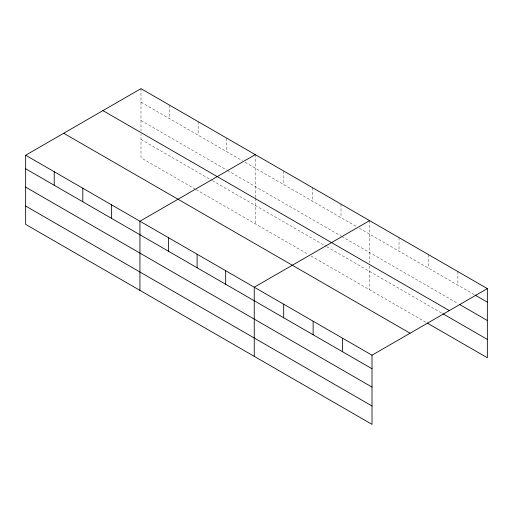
<?xml version="1.0" encoding="UTF-8"?>
<svg xmlns="http://www.w3.org/2000/svg" width="513" height="513" viewBox="0 0 513 513"><rect width="100%" height="100%" fill="white"/><g stroke="black" fill="none" stroke-linecap="round" stroke-linejoin="round"><path stroke-width="0.38" stroke-dasharray="2.56 1.92" d="M140.985 102.19L242.36 160.716M245.079 162.288L356.663 226.708M359.382 228.279L474.339 294.648M140.985 120.542L226.714 170.034M227.394 170.425L341.01 236.025M341.69 236.416L457.91 303.51M140.985 139.446L211.747 180.3M212.427 180.691L326.044 246.285M326.723 246.682L442.161 313.328M195.415 189.22L140.985 157.799L140.985 133.931M196.094 189.611L308.358 254.429M311.077 256L426.412 322.587M457.91 271.614L457.91 285.157M428.47 254.615L428.47 268.164M399.031 237.622L399.031 251.165M369.584 220.622L369.584 262.759M369.584 265.914L369.584 289.774M341.01 204.123L341.01 217.672M312.436 187.63L312.436 201.173M283.862 171.13L283.862 184.674M255.288 154.631L255.288 197.556M255.288 198.345L255.288 223.79M226.714 138.138L226.714 151.681M198.14 121.639L198.14 135.182M169.566 105.139L169.566 118.683M140.985 88.64L140.985 130.783"/><path stroke-width="0.77" d="M372.015 387.097L372.015 355.201L25.65 155.234L25.65 224.386L372.015 424.36L372.015 387.097L25.65 187.13M25.65 155.234L140.985 88.64L487.35 288.614L487.35 357.766L427.098 322.985M255.288 154.631L139.946 221.225L139.946 290.377M369.584 220.622L254.249 287.216L254.249 356.368M372.015 355.201L487.35 288.614M475.025 295.046L487.35 302.157M459.276 304.305L487.35 320.51M102.927 110.616L449.285 310.589M442.847 313.725L487.35 339.414M63.715 133.258L410.073 333.226M25.65 168.777L372.015 368.751M25.65 206.034L372.015 406.007M342.569 338.208L342.569 351.751M313.129 321.209L313.129 334.752M283.689 304.209L283.689 317.759M225.675 270.717L225.675 284.26M197.101 254.217L197.101 267.76M168.527 237.718L168.527 251.267M111.372 204.725L111.372 218.269M82.798 188.226L82.798 201.776M54.224 171.733L54.224 185.276"/></g></svg>
